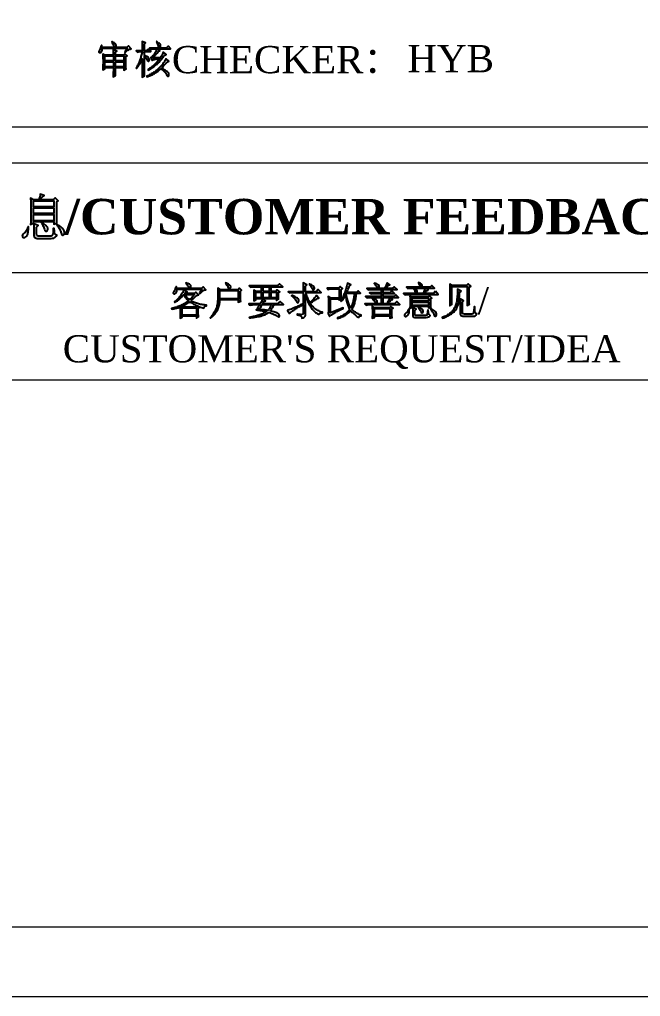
# Model space of a CAD drawing. Header units: millimetres. Extents: x 1653 to 3206, y -200 to 97.
# Drawn here: x 1718.8 to 1782.6, y -199.6 to -99.3 of the extents above; entities that cross this region are included whole.
import ezdxf

# ---------------------------------------------------------------- set-up
doc = ezdxf.new("R2010")
doc.units = ezdxf.units.MM
doc.header["$LTSCALE"] = 3
doc.styles.add('WMF-Times New Roman0', font='TIMESBD.TTF')
doc.styles.add('WMF-Times New Roman1', font='TIMES.TTF')

# ---------------------------------------------------------------- blocks, each defined once
blk = doc.blocks.new('XY')
at = {"lineweight": 20}
blk.add_lwpolyline([(0, 297), (0, 0), (205.21, 0), (205.21, 297)], close=True, dxfattribs=at)
at = {"color": 7, "lineweight": 20}
blk.add_lwpolyline([(6.18, 248.08), (6.18, 7.16), (200.58, 7.16), (200.58, 248.08)], close=True, dxfattribs=at)
at = {"color": 7}
for points in [[(73.77, 97.66), (73.74, 97.54), (73.71, 97.44), (73.68, 97.34), (73.64, 97.26), (73.6, 97.18), (73.57, 97.14), (73.52, 97.04), (73.52, 96.98), (73.58, 96.94), (73.59, 96.94), (73.69, 96.95), (73.77, 96.98), (73.82, 97.02), (73.85, 97.08), (73.87, 97.16), (73.87, 97.26), (73.86, 97.39), (73.86, 97.39), (76.44, 97.39), (76.19, 96.99), (76.25, 96.96), (76.34, 97.05), (76.42, 97.13), (76.51, 97.19), (76.59, 97.24), (76.66, 97.29), (76.74, 97.31), (76.81, 97.33), (76.86, 97.33), (76.58, 97.64), (76.42, 97.47), (73.86, 97.47), (73.85, 97.66)], [(74.84, 98.03), (74.91, 97.94), (74.97, 97.86), (75.01, 97.77), (75.05, 97.69), (75.07, 97.61), (75.07, 97.6), (75.11, 97.51), (75.15, 97.48), (75.22, 97.51), (75.25, 97.55), (75.3, 97.63), (75.32, 97.71), (75.29, 97.79), (75.26, 97.83), (75.2, 97.89), (75.12, 97.94), (75.04, 97.99), (74.94, 98.04), (74.89, 98.06)], [(77.99, 98), (77.99, 97.9), (78, 97.81), (78, 97.71), (78, 97.61), (78, 97.52), (78, 97.42), (78, 97.31), (78, 97.21), (78, 97.13), (77.38, 97.13), (77.51, 97), (77.65, 97.05), (77.99, 97.05), (77.97, 96.95), (77.94, 96.84), (77.92, 96.74), (77.89, 96.64), (77.86, 96.54), (77.83, 96.45), (77.8, 96.35), (77.77, 96.26), (77.74, 96.16), (77.71, 96.07), (77.67, 95.98), (77.64, 95.9), (77.6, 95.81), (77.56, 95.72), (77.52, 95.64), (77.48, 95.56), (77.44, 95.48), (77.39, 95.4), (77.37, 95.36), (77.4, 95.31), (77.46, 95.38), (77.51, 95.46), (77.57, 95.53), (77.62, 95.61), (77.67, 95.69), (77.73, 95.77), (77.78, 95.86), (77.82, 95.94), (77.87, 96.03), (77.91, 96.12), (77.96, 96.22), (78, 96.31), (78, 96.32), (78, 96.12), (78, 96.02), (78, 95.92), (78, 95.82), (78, 95.72), (78, 95.62), (78, 95.52), (78, 95.42), (78, 95.23), (78, 95.13), (78, 95.03), (78, 94.94), (77.99, 94.84), (77.99, 94.74), (77.99, 94.65), (77.99, 94.55), (77.99, 94.46), (77.99, 94.43), (78.24, 94.55), (78.23, 94.69), (78.23, 94.82), (78.23, 94.93), (78.22, 95.03), (78.22, 95.12), (78.22, 95.2), (78.22, 95.26), (78.22, 96.57), (78.28, 96.51), (78.34, 96.44), (78.4, 96.36), (78.45, 96.27), (78.5, 96.19), (78.56, 96.09), (78.61, 96.05), (78.66, 96.07), (78.69, 96.13), (78.72, 96.23), (78.71, 96.32), (78.67, 96.39), (78.65, 96.41), (78.6, 96.46), (78.54, 96.5), (78.45, 96.55), (78.35, 96.59), (78.23, 96.64), (78.22, 96.65), (78.22, 97.05), (78.86, 97.05), (78.59, 97.31), (78.41, 97.13), (78.22, 97.13), (78.22, 97.83), (78.34, 97.95), (77.99, 98.09)], [(80.45, 97.41), (78.73, 97.41), (78.86, 97.28), (79, 97.33), (79.49, 97.33), (79.46, 97.24), (79.42, 97.15), (79.38, 97.07), (79.33, 96.98), (79.29, 96.89), (79.23, 96.81), (79.2, 96.75), (79.12, 96.64), (79.05, 96.56), (78.98, 96.5), (78.92, 96.45), (78.86, 96.43), (79, 96.14), (79.03, 96.17), (79.08, 96.2), (79.15, 96.22), (79.23, 96.25), (79.32, 96.27), (79.43, 96.29), (79.56, 96.31), (79.7, 96.33), (79.79, 96.34), (79.72, 96.25), (79.66, 96.17), (79.59, 96.09), (79.53, 96.01), (79.46, 95.94), (79.39, 95.86), (79.32, 95.79), (79.25, 95.72), (79.18, 95.66), (79.11, 95.59), (79.04, 95.53), (78.97, 95.47), (78.89, 95.41), (78.82, 95.36), (78.74, 95.3), (78.67, 95.25), (78.59, 95.2), (78.61, 95.14), (78.69, 95.18), (78.77, 95.23), (78.85, 95.27), (78.92, 95.32), (79, 95.37), (79.08, 95.42), (79.15, 95.47), (79.22, 95.53), (79.3, 95.59), (79.37, 95.65), (79.44, 95.71), (79.51, 95.77), (79.58, 95.84), (79.65, 95.91), (79.72, 95.98), (79.79, 96.05), (79.86, 96.12), (79.92, 96.2), (79.99, 96.28), (80.05, 96.36), (80.12, 96.44), (80.18, 96.53), (80.24, 96.61), (80.3, 96.69), (80.45, 96.76), (80.16, 97), (80.12, 96.9), (80.07, 96.81), (80.03, 96.73), (80.01, 96.69), (79.97, 96.62), (79.92, 96.54), (79.86, 96.45), (79.83, 96.41), (79.09, 96.41), (79.15, 96.47), (79.21, 96.53), (79.28, 96.6), (79.34, 96.67), (79.4, 96.74), (79.47, 96.82), (79.53, 96.9), (79.6, 96.99), (79.66, 97.08), (79.66, 97.08), (79.79, 97.14), (79.55, 97.33), (80.9, 97.33), (80.64, 97.59)], [(79.43, 98.04), (79.48, 97.97), (79.53, 97.89), (79.57, 97.8), (79.61, 97.71), (79.63, 97.62), (79.67, 97.52), (79.71, 97.47), (79.77, 97.48), (79.8, 97.52), (79.86, 97.61), (79.87, 97.69), (79.85, 97.77), (79.81, 97.82), (79.76, 97.87), (79.69, 97.93), (79.59, 98), (79.48, 98.07), (79.46, 98.07)], [(75.01, 97.18), (75.02, 97.09), (75.02, 97), (75.02, 96.9), (75.03, 96.79), (75.03, 96.68), (74.16, 96.68), (73.94, 96.79), (73.94, 96.7), (73.95, 96.62), (73.95, 96.52), (73.95, 96.43), (73.95, 96.33), (73.96, 96.23), (73.96, 96.12), (73.96, 95.89), (73.96, 95.78), (73.95, 95.68), (73.95, 95.58), (73.95, 95.48), (73.95, 95.39), (73.95, 95.29), (73.94, 95.21), (73.94, 95.17), (74.16, 95.27), (74.16, 95.41), (75.03, 95.41), (75.03, 95.14), (75.03, 95.03), (75.02, 94.92), (75.02, 94.82), (75.02, 94.72), (75.02, 94.64), (75.02, 94.56), (75.01, 94.49), (75.01, 94.44), (75.24, 94.58), (75.24, 94.63), (75.24, 94.69), (75.23, 94.77), (75.23, 94.86), (75.23, 94.96), (75.23, 95.07), (75.23, 95.2), (75.23, 95.35), (75.23, 95.41), (76.11, 95.41), (76.11, 95.13), (76.33, 95.27), (76.33, 95.31), (76.32, 95.36), (76.32, 95.42), (76.32, 95.5), (76.32, 95.58), (76.32, 95.66), (76.32, 95.76), (76.31, 95.87), (76.31, 95.99), (76.31, 96.12), (76.31, 96.25), (76.31, 96.52), (76.44, 96.63), (76.19, 96.82), (76.08, 96.68), (75.23, 96.68), (75.23, 96.99), (75.38, 97.1), (75.01, 97.27)], [(75.03, 96.09), (74.16, 96.09), (74.16, 96.6), (75.03, 96.6)], [(75.23, 96.6), (76.11, 96.6), (76.11, 96.09), (75.23, 96.09)], [(75.03, 95.48), (74.16, 95.48), (74.16, 96.01), (75.03, 96.01)], [(75.23, 96.01), (76.11, 96.01), (76.11, 95.48), (75.23, 95.48)], [(80.39, 96.21), (80.34, 96.12), (80.28, 96.04), (80.23, 95.96), (80.18, 95.88), (80.12, 95.8), (80.06, 95.73), (80, 95.65), (79.94, 95.58), (79.87, 95.51), (79.81, 95.44), (79.74, 95.38), (79.67, 95.31), (79.6, 95.25), (79.53, 95.19), (79.46, 95.12), (79.39, 95.07), (79.31, 95.01), (79.23, 94.95), (79.15, 94.9), (79.07, 94.85), (78.99, 94.8), (78.91, 94.75), (78.82, 94.7), (78.73, 94.65), (78.65, 94.61), (78.56, 94.57), (78.46, 94.53), (78.45, 94.52), (78.47, 94.46), (78.56, 94.49), (78.65, 94.52), (78.74, 94.56), (78.83, 94.59), (78.92, 94.63), (79, 94.67), (79.09, 94.71), (79.18, 94.76), (79.26, 94.81), (79.34, 94.86), (79.42, 94.91), (79.5, 94.96), (79.58, 95.02), (79.66, 95.08), (79.74, 95.14), (79.82, 95.2), (79.89, 95.27), (79.93, 95.3), (80.02, 95.22), (80.1, 95.15), (80.18, 95.08), (80.25, 95.01), (80.31, 94.94), (80.37, 94.87), (80.42, 94.8), (80.46, 94.73), (80.48, 94.69), (80.54, 94.58), (80.6, 94.52), (80.65, 94.51), (80.69, 94.54), (80.71, 94.57), (80.74, 94.66), (80.74, 94.74), (80.71, 94.83), (80.66, 94.89), (80.63, 94.93), (80.58, 94.98), (80.52, 95.02), (80.44, 95.08), (80.36, 95.13), (80.27, 95.19), (80.16, 95.26), (80.04, 95.33), (79.99, 95.36), (80.06, 95.43), (80.19, 95.57), (80.26, 95.64), (80.32, 95.71), (80.39, 95.79), (80.45, 95.86), (80.52, 95.94), (80.58, 96.01), (80.72, 96.07), (80.44, 96.29)], [(67.51, 82.34), (67.49, 82.24), (67.46, 82.12), (67.41, 81.98), (67.36, 81.83), (67.35, 81.81), (66.82, 81.81), (66.52, 82.01), (66.52, 81.9), (66.53, 81.8), (66.53, 81.69), (66.53, 81.57), (66.53, 81.45), (66.54, 81.32), (66.54, 81.2), (66.54, 81.06), (66.54, 80.92), (66.54, 80.3), (66.54, 80.16), (66.54, 80.02), (66.54, 79.89), (66.53, 79.77), (66.53, 79.65), (66.53, 79.54), (66.53, 79.43), (66.52, 79.34), (66.52, 79.29), (66.82, 79.41), (66.82, 79.59), (68.9, 79.59), (68.9, 79.33), (69.22, 79.43), (69.21, 79.56), (69.21, 79.68), (69.2, 79.81), (69.2, 79.93), (69.2, 80.06), (69.2, 80.18), (69.2, 80.3), (69.2, 81.61), (69.36, 81.73), (69.06, 82.04), (68.84, 81.81), (67.47, 81.81), (67.54, 81.91), (67.62, 82.01), (67.67, 82.07), (67.76, 82.15), (67.86, 82.22), (67.93, 82.26), (67.51, 82.42)], [(68.9, 81.11), (66.82, 81.11), (66.82, 81.71), (68.9, 81.71)], [(68.9, 80.42), (66.82, 80.42), (66.82, 81.01), (68.9, 81.01)], [(68.9, 79.68), (66.82, 79.68), (66.82, 80.32), (68.9, 80.32)], [(67.01, 77.91), (67.1, 77.87), (67.21, 77.86), (67.27, 77.86), (68.64, 77.86), (68.78, 77.87), (68.9, 77.9), (69, 77.94), (69.09, 78.01), (69.17, 78.09), (69.22, 78.18), (69.11, 78.23), (69.03, 78.31), (68.99, 78.42), (68.99, 78.44), (68.97, 78.55), (68.96, 78.67), (68.95, 78.8), (68.94, 78.89), (68.84, 78.89), (68.85, 78.76), (68.85, 78.63), (68.84, 78.5), (68.83, 78.39), (68.82, 78.33), (68.78, 78.19), (68.71, 78.11), (68.62, 78.1), (67.41, 78.1), (67.29, 78.1), (67.21, 78.14), (67.15, 78.21), (67.13, 78.33), (67.14, 78.38), (67.14, 79.01), (67.29, 79.17), (66.84, 79.35), (66.84, 79.26), (66.85, 79.17), (66.85, 79.06), (66.85, 78.94), (66.85, 78.81), (66.86, 78.67), (66.86, 78.52), (66.86, 78.36), (66.86, 78.3), (66.86, 78.16), (66.89, 78.05), (66.94, 77.97)], [(67.61, 79.43), (67.7, 79.31), (67.77, 79.19), (67.83, 79.08), (67.88, 78.98), (67.92, 78.88), (67.94, 78.82), (67.99, 78.68), (68.06, 78.6), (68.14, 78.59), (68.23, 78.65), (68.28, 78.76), (68.29, 78.78), (68.28, 78.89), (68.24, 79), (68.17, 79.12), (68.11, 79.19), (68.03, 79.26), (67.93, 79.33), (67.82, 79.41), (67.68, 79.48), (67.63, 79.51)], [(69.2, 79.25), (69.29, 79.13), (69.37, 79.02), (69.44, 78.91), (69.51, 78.8), (69.56, 78.7), (69.61, 78.6), (69.64, 78.5), (69.64, 78.49), (69.7, 78.34), (69.77, 78.24), (69.84, 78.2), (69.88, 78.2), (69.96, 78.25), (70.01, 78.36), (70.02, 78.44), (70.01, 78.54), (69.98, 78.65), (69.91, 78.77), (69.85, 78.84), (69.79, 78.91), (69.71, 78.98), (69.62, 79.05), (69.52, 79.13), (69.4, 79.2), (69.26, 79.28), (69.22, 79.31)], [(66.24, 79.05), (66.2, 78.91), (66.14, 78.78), (66.09, 78.67), (66.02, 78.57), (65.95, 78.48), (65.88, 78.41), (65.87, 78.4), (65.75, 78.29), (65.69, 78.19), (65.67, 78.09), (65.68, 78.05), (65.74, 77.96), (65.84, 77.94), (65.92, 77.96), (66.02, 78.01), (66.11, 78.09), (66.17, 78.19), (66.19, 78.24), (66.22, 78.31), (66.24, 78.4), (66.26, 78.51), (66.28, 78.64), (66.3, 78.78), (66.31, 78.94), (66.32, 79.05)], [(82.43, 73.26), (82.53, 73.17), (82.61, 73.08), (82.67, 72.99), (82.73, 72.91), (82.76, 72.84), (82.81, 72.75), (82.87, 72.74), (82.94, 72.81), (82.94, 72.81), (82.99, 72.91), (82.98, 73.01), (82.93, 73.09), (82.92, 73.1), (82.85, 73.15), (82.76, 73.19), (82.66, 73.24), (82.53, 73.28), (82.46, 73.31)], [(86.52, 73.26), (86.61, 73.17), (86.68, 73.07), (86.74, 72.98), (86.78, 72.89), (86.8, 72.86), (86.85, 72.73), (86.91, 72.67), (86.94, 72.66), (87.02, 72.71), (87.07, 72.79), (87.08, 72.88), (87.04, 72.98), (87, 73.03), (86.95, 73.09), (86.87, 73.15), (86.77, 73.2), (86.66, 73.26), (86.55, 73.31)], [(94.53, 73.22), (94.53, 73.15), (94.53, 73.05), (94.54, 72.95), (94.54, 72.83), (94.54, 72.69), (94.54, 72.55), (94.54, 72.39), (93, 72.39), (93.13, 72.27), (93.23, 72.29), (93.34, 72.31), (93.44, 72.31), (94.54, 72.31), (94.54, 71.18), (94.42, 71.12), (94.3, 71.06), (94.07, 70.94), (93.97, 70.89), (93.87, 70.84), (93.77, 70.8), (93.68, 70.76), (93.59, 70.72), (93.51, 70.68), (93.47, 70.66), (93.33, 70.6), (93.2, 70.55), (93.09, 70.51), (93, 70.48), (92.93, 70.47), (92.91, 70.47), (93.11, 70.16), (93.16, 70.2), (93.22, 70.26), (93.31, 70.33), (93.42, 70.41), (93.56, 70.5), (93.63, 70.55), (93.71, 70.6), (93.79, 70.65), (93.88, 70.71), (93.98, 70.76), (94.08, 70.82), (94.18, 70.88), (94.29, 70.94), (94.41, 71), (94.53, 71.06), (94.54, 71.07), (94.54, 70.17), (94.5, 70.07), (94.42, 70.03), (94.39, 70.02), (94.32, 70.02), (94.22, 70.03), (94.1, 70.05), (93.96, 70.07), (93.92, 70.08), (93.92, 70.02), (94.06, 69.98), (94.18, 69.93), (94.27, 69.88), (94.34, 69.81), (94.38, 69.74), (94.4, 69.66), (94.4, 69.66), (94.51, 69.69), (94.6, 69.73), (94.67, 69.79), (94.72, 69.86), (94.76, 69.95), (94.77, 70.06), (94.77, 70.16), (94.77, 72.11), (94.81, 71.97), (94.84, 71.84), (94.88, 71.72), (94.93, 71.59), (94.97, 71.47), (95.02, 71.36), (95.06, 71.25), (95.11, 71.14), (95.16, 71.04), (95.22, 70.94), (95.27, 70.85), (95.33, 70.76), (95.39, 70.68), (95.45, 70.6), (95.52, 70.52), (95.58, 70.45), (95.65, 70.38), (95.72, 70.32), (95.8, 70.26), (95.87, 70.21), (95.95, 70.16), (96.03, 70.11), (96.11, 70.07), (96.15, 70.05), (96.21, 70.13), (96.29, 70.19), (96.39, 70.22), (96.51, 70.23), (96.51, 70.28), (96.41, 70.3), (96.31, 70.33), (96.21, 70.37), (96.12, 70.41), (96.03, 70.46), (95.94, 70.51), (95.85, 70.57), (95.76, 70.63), (95.68, 70.7), (95.6, 70.78), (95.52, 70.86), (95.44, 70.95), (95.36, 71.04), (95.29, 71.14), (95.24, 71.21), (95.36, 71.29), (95.47, 71.36), (95.57, 71.42), (95.66, 71.48), (95.73, 71.53), (95.79, 71.57), (95.89, 71.63), (95.99, 71.68), (96.09, 71.71), (96.15, 71.72), (95.89, 71.99), (95.83, 71.91), (95.77, 71.83), (95.7, 71.75), (95.63, 71.67), (95.55, 71.59), (95.47, 71.51), (95.38, 71.43), (95.28, 71.35), (95.21, 71.29), (95.16, 71.36), (95.12, 71.45), (95.08, 71.54), (95.03, 71.63), (94.99, 71.73), (94.95, 71.84), (94.91, 71.95), (94.86, 72.07), (94.82, 72.2), (94.79, 72.31), (96.39, 72.31), (96.08, 72.62), (95.86, 72.39), (94.77, 72.39), (94.77, 72.96), (94.9, 73.09), (94.52, 73.29)], [(98.96, 71.55), (98.98, 71.43), (99.01, 71.32), (99.04, 71.21), (99.07, 71.11), (99.11, 71.01), (99.15, 70.91), (99.19, 70.82), (99.23, 70.73), (99.27, 70.64), (99.32, 70.58), (99.25, 70.49), (99.17, 70.41), (99.1, 70.34), (99.02, 70.26), (98.93, 70.19), (98.85, 70.13), (98.76, 70.06), (98.67, 70), (98.57, 69.94), (98.47, 69.89), (98.37, 69.83), (98.27, 69.78), (98.16, 69.74), (98.05, 69.69), (98.04, 69.69), (98.06, 69.64), (98.17, 69.67), (98.28, 69.71), (98.38, 69.75), (98.49, 69.79), (98.59, 69.83), (98.69, 69.88), (98.78, 69.93), (98.88, 69.99), (98.97, 70.05), (99.06, 70.11), (99.15, 70.18), (99.24, 70.25), (99.32, 70.32), (99.4, 70.4), (99.42, 70.42), (99.5, 70.34), (99.57, 70.26), (99.65, 70.18), (99.73, 70.1), (99.82, 70.03), (99.91, 69.96), (100, 69.89), (100.09, 69.82), (100.19, 69.76), (100.2, 69.75), (100.28, 69.85), (100.36, 69.9), (100.46, 69.92), (100.49, 69.92), (100.49, 69.99), (100.39, 70.02), (100.28, 70.06), (100.18, 70.1), (100.08, 70.15), (99.99, 70.21), (99.89, 70.27), (99.81, 70.33), (99.72, 70.4), (99.64, 70.48), (99.56, 70.56), (99.55, 70.58), (99.6, 70.66), (99.64, 70.74), (99.68, 70.83), (99.72, 70.92), (99.76, 71.02), (99.79, 71.12), (99.82, 71.22), (99.85, 71.33), (99.88, 71.44), (99.91, 71.55), (99.93, 71.67), (99.95, 71.79), (99.96, 71.91), (99.98, 72.04), (99.99, 72.17), (100, 72.24), (100.43, 72.24), (100.18, 72.48), (100.01, 72.31), (99.02, 72.31), (99.08, 72.45), (99.13, 72.58), (99.17, 72.7), (99.21, 72.8), (99.24, 72.89), (99.27, 72.96), (99.29, 73), (99.42, 73.09), (99.07, 73.26), (99.04, 73.13), (99.01, 73), (98.98, 72.87), (98.94, 72.75), (98.91, 72.63), (98.88, 72.52), (98.84, 72.41), (98.8, 72.3), (98.76, 72.19), (98.72, 72.09), (98.68, 71.99), (98.64, 71.9), (98.6, 71.8), (98.55, 71.71), (98.51, 71.63), (98.46, 71.55), (98.41, 71.47), (98.39, 71.43), (98.43, 71.4), (98.52, 71.5), (98.59, 71.59), (98.66, 71.69), (98.73, 71.78), (98.79, 71.87), (98.84, 71.96), (98.88, 72.05), (98.9, 71.92), (98.91, 71.79), (98.93, 71.67)], [(103.1, 73.17), (103.06, 73.07), (103.02, 72.98), (103.01, 72.97), (102.96, 72.88), (102.9, 72.78), (102.85, 72.7), (102.25, 72.7), (102.32, 72.8), (102.35, 72.89), (102.34, 72.98), (102.32, 73.01), (102.26, 73.07), (102.19, 73.13), (102.09, 73.18), (101.97, 73.24), (101.87, 73.27), (101.83, 73.23), (101.92, 73.14), (102, 73.04), (102.06, 72.95), (102.11, 72.86), (102.14, 72.77), (102.15, 72.7), (101.07, 72.7), (101.19, 72.58), (101.29, 72.6), (101.41, 72.62), (101.5, 72.62), (102.53, 72.62), (102.53, 72.28), (101.35, 72.28), (101.47, 72.16), (101.57, 72.19), (101.69, 72.2), (101.78, 72.2), (102.53, 72.2), (102.53, 71.88), (100.94, 71.88), (101.07, 71.75), (101.17, 71.78), (101.28, 71.8), (101.38, 71.8), (102.53, 71.8), (102.53, 71.15), (100.87, 71.15), (100.99, 71.02), (101.09, 71.05), (101.21, 71.07), (101.3, 71.07), (104.45, 71.07), (104.14, 71.37), (103.92, 71.15), (103.21, 71.15), (103.27, 71.23), (103.34, 71.31), (103.42, 71.39), (103.51, 71.47), (103.6, 71.54), (103.69, 71.58), (103.41, 71.77), (103.38, 71.67), (103.34, 71.57), (103.3, 71.48), (103.25, 71.38), (103.2, 71.28), (103.15, 71.18), (103.13, 71.15), (102.74, 71.15), (102.74, 71.8), (104.31, 71.8), (104.04, 72.06), (103.86, 71.88), (102.74, 71.88), (102.74, 72.2), (103.92, 72.2), (103.64, 72.48), (103.46, 72.28), (102.74, 72.28), (102.74, 72.62), (104.17, 72.62), (103.87, 72.9), (103.67, 72.7), (102.93, 72.7), (103.01, 72.78), (103.1, 72.86), (103.18, 72.93), (103.19, 72.95), (103.29, 73.02), (103.38, 73.08), (103.44, 73.1), (103.15, 73.29)], [(108.12, 72.44), (107.92, 72.19), (106.88, 72.19), (106.99, 72.3), (107.08, 72.39), (107.17, 72.47), (107.26, 72.52), (107.33, 72.56), (107.38, 72.58), (107.16, 72.76), (108.03, 72.76), (107.75, 73.03), (107.58, 72.84), (106.68, 72.84), (106.74, 72.95), (106.75, 73.04), (106.74, 73.07), (106.71, 73.13), (106.64, 73.19), (106.53, 73.25), (106.39, 73.32), (106.39, 73.32), (106.36, 73.27), (106.42, 73.18), (106.47, 73.09), (106.52, 72.99), (106.55, 72.88), (106.56, 72.84), (105.16, 72.84), (105.29, 72.72), (105.49, 72.76), (105.86, 72.76), (105.93, 72.66), (105.98, 72.56), (106.01, 72.46), (106.01, 72.44), (106.05, 72.31), (106.1, 72.25), (106.19, 72.27), (106.22, 72.3), (106.25, 72.39), (106.23, 72.49), (106.19, 72.56), (106.11, 72.64), (106.01, 72.72), (105.97, 72.75), (107.05, 72.75), (107.03, 72.68), (107, 72.59), (106.96, 72.49), (106.91, 72.37), (106.85, 72.24), (106.82, 72.19), (104.85, 72.19), (104.98, 72.06), (105.08, 72.09), (105.19, 72.11), (105.29, 72.11), (108.4, 72.11)], [(82.25, 72.51), (82.2, 72.42), (82.15, 72.32), (82.1, 72.22), (82.03, 72.13), (81.96, 72.03), (81.92, 71.96), (81.85, 71.88), (81.78, 71.79), (81.71, 71.71), (81.63, 71.63), (81.55, 71.55), (81.47, 71.47), (81.38, 71.39), (81.31, 71.34), (81.34, 71.29), (81.43, 71.34), (81.52, 71.4), (81.61, 71.46), (81.7, 71.53), (81.78, 71.6), (81.87, 71.67), (81.95, 71.75), (82.03, 71.83), (82.11, 71.92), (82.19, 72.01), (82.24, 72.06), (82.3, 71.98), (82.36, 71.89), (82.43, 71.8), (82.5, 71.71), (82.57, 71.63), (82.66, 71.54), (82.74, 71.46), (82.65, 71.39), (82.56, 71.33), (82.47, 71.27), (82.38, 71.21), (82.29, 71.15), (82.19, 71.09), (82.1, 71.04), (82, 70.99), (81.9, 70.95), (81.79, 70.9), (81.69, 70.86), (81.59, 70.82), (81.48, 70.78), (81.37, 70.75), (81.26, 70.72), (81.15, 70.69), (81.03, 70.66), (81, 70.65), (81.02, 70.61), (81.12, 70.62), (81.23, 70.64), (81.34, 70.66), (81.45, 70.68), (81.56, 70.71), (81.67, 70.74), (81.78, 70.77), (81.89, 70.81), (81.9, 70.81), (81.9, 70.62), (81.9, 70.45), (81.9, 70.3), (81.9, 70.16), (81.9, 70.03), (81.9, 69.93), (81.9, 69.84), (81.89, 69.76), (81.89, 69.71), (81.89, 69.66), (81.89, 69.66), (82.1, 69.77), (82.1, 69.91), (83.55, 69.91), (83.55, 69.68), (83.76, 69.8), (83.76, 69.86), (83.76, 69.94), (83.75, 70.04), (83.75, 70.15), (83.75, 70.27), (83.75, 70.41), (83.75, 70.56), (83.75, 70.65), (83.87, 70.75), (83.62, 70.93), (83.52, 70.81), (82.1, 70.81), (82.03, 70.85), (82.11, 70.89), (82.19, 70.93), (82.28, 70.97), (82.37, 71.02), (82.47, 71.08), (82.57, 71.14), (82.68, 71.21), (82.79, 71.28), (82.9, 71.35), (82.99, 71.29), (83.08, 71.23), (83.18, 71.17), (83.27, 71.11), (83.37, 71.06), (83.47, 71.01), (83.57, 70.96), (83.67, 70.92), (83.78, 70.88), (83.88, 70.84), (83.99, 70.8), (84.1, 70.77), (84.21, 70.74), (84.31, 70.71), (84.35, 70.8), (84.41, 70.87), (84.51, 70.92), (84.6, 70.95), (84.6, 71.01), (84.47, 71.02), (84.35, 71.03), (84.22, 71.04), (84.1, 71.06), (83.99, 71.08), (83.88, 71.1), (83.77, 71.13), (83.66, 71.16), (83.56, 71.2), (83.46, 71.23), (83.36, 71.27), (83.27, 71.31), (83.18, 71.36), (83.1, 71.41), (83.02, 71.46), (83.1, 71.54), (83.19, 71.62), (83.27, 71.7), (83.35, 71.78), (83.43, 71.86), (83.58, 72), (83.76, 72.06), (83.5, 72.33), (83.36, 72.19), (82.35, 72.19), (82.44, 72.29), (82.53, 72.36), (82.61, 72.39), (82.62, 72.39), (82.29, 72.61)], [(81.44, 72.9), (81.41, 72.78), (81.38, 72.67), (81.34, 72.56), (81.29, 72.47), (81.23, 72.39), (81.23, 72.39), (81.16, 72.29), (81.16, 72.22), (81.22, 72.18), (81.23, 72.18), (81.34, 72.18), (81.44, 72.22), (81.48, 72.27), (81.52, 72.34), (81.54, 72.44), (81.54, 72.57), (81.53, 72.64), (84.12, 72.64), (83.87, 72.22), (83.93, 72.19), (84.05, 72.31), (84.15, 72.4), (84.25, 72.48), (84.34, 72.53), (84.42, 72.57), (84.49, 72.58), (84.54, 72.58), (84.24, 72.89), (84.09, 72.72), (81.53, 72.72), (81.52, 72.9)], [(85.89, 70.96), (85.92, 71.07), (85.94, 71.17), (85.96, 71.29), (85.97, 71.4), (85.98, 71.51), (85.98, 71.57), (87.86, 71.57), (87.86, 71.32), (88.11, 71.43), (88.1, 71.48), (88.1, 71.55), (88.1, 71.64), (88.09, 71.73), (88.09, 71.85), (88.09, 71.97), (88.09, 72.11), (88.09, 72.27), (88.09, 72.45), (88.2, 72.53), (87.98, 72.75), (87.83, 72.59), (86.03, 72.59), (85.75, 72.75), (85.75, 72.66), (85.75, 72.56), (85.76, 72.46), (85.76, 72.35), (85.76, 72.24), (85.76, 71.88), (85.76, 71.75), (85.76, 71.64), (85.75, 71.52), (85.74, 71.4), (85.73, 71.28), (85.72, 71.17), (85.7, 71.06), (85.67, 70.95), (85.64, 70.84), (85.61, 70.74), (85.57, 70.64), (85.53, 70.54), (85.49, 70.45), (85.42, 70.33), (85.36, 70.22), (85.29, 70.11), (85.23, 70.02), (85.16, 69.93), (85.1, 69.85), (85.03, 69.78), (84.97, 69.72), (84.96, 69.71), (84.99, 69.66), (85.08, 69.73), (85.16, 69.8), (85.25, 69.88), (85.32, 69.95), (85.4, 70.03), (85.47, 70.11), (85.53, 70.2), (85.59, 70.28), (85.65, 70.37), (85.7, 70.46), (85.75, 70.56), (85.79, 70.66), (85.83, 70.75), (85.86, 70.86)], [(87.86, 71.65), (85.98, 71.65), (85.98, 72.51), (87.86, 72.51)], [(91.84, 72.98), (88.99, 72.98), (89.11, 72.86), (89.22, 72.88), (89.33, 72.9), (89.42, 72.9), (90.21, 72.9), (90.21, 72.42), (89.7, 72.42), (89.45, 72.55), (89.46, 72.43), (89.46, 72.32), (89.47, 72.21), (89.47, 72.1), (89.47, 71.9), (89.47, 71.79), (89.46, 71.68), (89.46, 71.56), (89.45, 71.45), (89.45, 71.44), (89.67, 71.54), (89.67, 71.68), (91.78, 71.68), (91.78, 71.49), (92, 71.61), (91.99, 71.69), (91.99, 71.78), (91.99, 71.89), (91.98, 72.01), (91.98, 72.14), (91.98, 72.28), (92.14, 72.37), (91.87, 72.59), (91.73, 72.42), (91.24, 72.42), (91.24, 72.9), (92.43, 72.9), (92.11, 73.21)], [(90.21, 71.75), (89.67, 71.75), (89.67, 72.34), (90.21, 72.34)], [(90.41, 72.42), (90.41, 72.9), (91.04, 72.9), (91.04, 72.42)], [(90.41, 72.34), (91.04, 72.34), (91.04, 71.75), (90.41, 71.75)], [(91.78, 71.75), (91.24, 71.75), (91.24, 72.34), (91.78, 72.34)], [(95.14, 73.13), (95.24, 73.03), (95.32, 72.94), (95.38, 72.85), (95.44, 72.76), (95.48, 72.68), (95.54, 72.59), (95.6, 72.59), (95.65, 72.65), (95.68, 72.75), (95.67, 72.85), (95.63, 72.92), (95.57, 72.97), (95.49, 73.03), (95.39, 73.08), (95.27, 73.14), (95.18, 73.18)], [(98.17, 72.75), (96.99, 72.75), (97.11, 72.62), (97.25, 72.67), (98.21, 72.67), (98.21, 71.74), (97.36, 71.74), (97.11, 71.88), (97.12, 71.65), (97.13, 71.54), (97.13, 71.42), (97.13, 71.2), (97.13, 70.45), (97.12, 70.32), (97.11, 70.21), (97.08, 70.13), (97.22, 69.86), (97.26, 69.89), (97.3, 69.93), (97.35, 69.97), (97.42, 70.01), (97.49, 70.06), (97.57, 70.11), (97.66, 70.16), (97.76, 70.21), (97.87, 70.28), (97.99, 70.34), (98.12, 70.41), (98.25, 70.48), (98.4, 70.55), (98.55, 70.63), (98.63, 70.67), (98.62, 70.73), (97.35, 70.23), (97.35, 71.66), (98.21, 71.66), (98.21, 71.51), (98.43, 71.65), (98.43, 71.72), (98.42, 71.8), (98.42, 71.89), (98.42, 72), (98.42, 72.11), (98.42, 72.24), (98.42, 72.38), (98.42, 72.54), (98.42, 72.58), (98.56, 72.7), (98.34, 72.92)], [(110.37, 72.53), (110.37, 72.4), (110.37, 72.28), (110.37, 72.16), (110.37, 72.05), (110.36, 71.94), (110.35, 71.83), (110.34, 71.73), (110.33, 71.63), (110.32, 71.53), (110.3, 71.4), (110.27, 71.29), (110.24, 71.17), (110.21, 71.06), (110.18, 70.96), (110.14, 70.86), (110.1, 70.77), (110.08, 70.73), (110.02, 70.63), (109.96, 70.54), (109.89, 70.45), (109.82, 70.37), (109.74, 70.29), (109.66, 70.21), (109.6, 70.17), (109.53, 70.11), (109.44, 70.06), (109.35, 70), (109.26, 69.95), (109.16, 69.89), (109.05, 69.84), (108.94, 69.79), (108.82, 69.74), (108.85, 69.68), (108.98, 69.72), (109.1, 69.77), (109.21, 69.82), (109.32, 69.87), (109.42, 69.92), (109.52, 69.97), (109.61, 70.02), (109.69, 70.07), (109.77, 70.12), (109.81, 70.15), (109.91, 70.22), (109.99, 70.3), (110.08, 70.38), (110.15, 70.46), (110.21, 70.54), (110.27, 70.64), (110.32, 70.72), (110.36, 70.82), (110.4, 70.92), (110.44, 71.03), (110.47, 71.13), (110.49, 71.24), (110.52, 71.36), (110.53, 71.47), (110.55, 71.57), (110.56, 71.68), (110.57, 71.79), (110.58, 71.9), (110.59, 72.02), (110.59, 72.13), (110.6, 72.34), (110.76, 72.45), (110.37, 72.65)], [(111.32, 73.01), (109.84, 73.01), (109.58, 73.15), (109.58, 73.06), (109.59, 72.96), (109.59, 72.86), (109.59, 72.76), (109.59, 72.65), (109.59, 72.53), (109.59, 72.41), (109.6, 72.28), (109.6, 71.94), (109.59, 71.82), (109.59, 71.7), (109.59, 71.58), (109.59, 71.46), (109.59, 71.35), (109.59, 71.24), (109.59, 71.14), (109.58, 71.04), (109.58, 70.94), (109.58, 70.93), (109.81, 71.07), (109.81, 72.93), (111.36, 72.93), (111.36, 70.98), (111.6, 71.12), (111.59, 71.16), (111.59, 71.21), (111.59, 71.27), (111.59, 71.34), (111.59, 71.42), (111.59, 71.51), (111.59, 71.61), (111.58, 71.72), (111.58, 71.84), (111.58, 71.97), (111.58, 72.11), (111.58, 72.43), (111.58, 72.6), (111.58, 72.86), (111.74, 72.95), (111.47, 73.18)], [(82.79, 71.62), (82.7, 71.69), (82.6, 71.77), (82.58, 71.8), (82.49, 71.88), (82.42, 71.97), (82.34, 72.05), (82.29, 72.11), (83.36, 72.11), (83.29, 72.03), (83.22, 71.94), (83.15, 71.86), (83.07, 71.77), (82.99, 71.69), (82.91, 71.61), (82.86, 71.57)], [(90.32, 71.56), (90.29, 71.46), (90.24, 71.36), (90.19, 71.25), (90.12, 71.13), (90.12, 71.13), (88.93, 71.13), (89.05, 71.01), (89.15, 71.04), (89.27, 71.05), (89.36, 71.06), (90.07, 71.06), (89.99, 70.92), (89.91, 70.8), (89.84, 70.7), (89.79, 70.62), (89.74, 70.55), (89.7, 70.51), (89.83, 70.49), (89.95, 70.48), (90.07, 70.46), (90.18, 70.44), (90.3, 70.42), (90.4, 70.41), (90.51, 70.39), (90.61, 70.38), (90.71, 70.37), (90.77, 70.36), (90.7, 70.31), (90.62, 70.26), (90.54, 70.22), (90.45, 70.17), (90.36, 70.13), (90.27, 70.09), (90.17, 70.05), (90.07, 70.02), (89.96, 69.98), (89.85, 69.95), (89.74, 69.91), (89.63, 69.88), (89.5, 69.85), (89.38, 69.83), (89.25, 69.8), (89.12, 69.78), (88.98, 69.75), (88.97, 69.75), (89, 69.69), (89.15, 69.71), (89.29, 69.73), (89.42, 69.75), (89.55, 69.77), (89.67, 69.79), (89.78, 69.81), (89.89, 69.83), (89.99, 69.85), (90.08, 69.87), (90.17, 69.89), (90.25, 69.91), (90.31, 69.93), (90.43, 69.97), (90.54, 70.01), (90.64, 70.06), (90.74, 70.11), (90.84, 70.16), (90.93, 70.21), (91, 70.26), (91.16, 70.21), (91.3, 70.16), (91.42, 70.11), (91.54, 70.06), (91.64, 70.01), (91.72, 69.97), (91.8, 69.93), (91.86, 69.89), (91.9, 69.86), (92, 69.8), (92.06, 69.81), (92.09, 69.88), (92.09, 69.91), (92.07, 70.01), (92.02, 70.09), (91.94, 70.16), (91.86, 70.2), (91.79, 70.23), (91.71, 70.26), (91.61, 70.29), (91.5, 70.32), (91.38, 70.36), (91.25, 70.39), (91.13, 70.42), (91.2, 70.5), (91.26, 70.59), (91.32, 70.68), (91.38, 70.77), (91.44, 70.87), (91.49, 70.98), (91.53, 71.06), (92.52, 71.06), (92.15, 71.38), (91.87, 71.13), (90.35, 71.13), (90.43, 71.25), (90.48, 71.33), (90.5, 71.35), (90.58, 71.42), (90.66, 71.46), (90.35, 71.65)], [(93.82, 71.42), (93.88, 71.33), (93.89, 71.31), (93.95, 71.25), (94.02, 71.27), (94.06, 71.34), (94.09, 71.43), (94.08, 71.53), (94.03, 71.62), (93.99, 71.66), (93.93, 71.71), (93.86, 71.76), (93.77, 71.82), (93.67, 71.88), (93.55, 71.94), (93.42, 72), (93.38, 72.02), (93.33, 71.97), (93.43, 71.88), (93.52, 71.8), (93.59, 71.72), (93.66, 71.65), (93.69, 71.61), (93.76, 71.52)], [(99.77, 72.1), (99.76, 71.97), (99.74, 71.85), (99.72, 71.73), (99.71, 71.61), (99.68, 71.49), (99.66, 71.38), (99.63, 71.28), (99.6, 71.18), (99.57, 71.08), (99.53, 70.99), (99.5, 70.9), (99.46, 70.81), (99.42, 70.75), (99.38, 70.81), (99.34, 70.89), (99.3, 70.97), (99.26, 71.05), (99.22, 71.15), (99.18, 71.24), (99.15, 71.35), (99.11, 71.46), (99.08, 71.58), (99.04, 71.7), (99.01, 71.83), (98.98, 71.96), (98.95, 72.1), (98.94, 72.16), (98.99, 72.24), (99.78, 72.24)], [(101.61, 71.71), (101.71, 71.6), (101.79, 71.5), (101.86, 71.41), (101.9, 71.33), (101.93, 71.27), (101.98, 71.18), (102.04, 71.2), (102.08, 71.24), (102.13, 71.34), (102.12, 71.44), (102.08, 71.49), (102.03, 71.54), (101.95, 71.59), (101.84, 71.65), (101.72, 71.71), (101.66, 71.74)], [(107.36, 71.82), (105.72, 71.82), (105.5, 71.91), (105.51, 71.81), (105.51, 71.7), (105.51, 71.59), (105.52, 71.47), (105.52, 71.35), (105.52, 71.32), (105.52, 71.2), (105.52, 71.08), (105.51, 70.97), (105.51, 70.86), (105.5, 70.75), (105.5, 70.71), (105.72, 70.78), (105.72, 70.89), (107.42, 70.89), (107.42, 70.73), (107.64, 70.81), (107.64, 70.87), (107.63, 70.94), (107.63, 71.03), (107.63, 71.14), (107.63, 71.26), (107.63, 71.41), (107.63, 71.66), (107.75, 71.74), (107.52, 71.96)], [(107.42, 71.4), (105.72, 71.4), (105.72, 71.74), (107.42, 71.74)], [(107.42, 70.98), (105.72, 70.98), (105.72, 71.32), (107.42, 71.32)], [(110.66, 71.53), (110.66, 71.41), (110.66, 71.3), (110.66, 71.19), (110.67, 71.15), (110.67, 70.09), (110.68, 70), (110.73, 69.94), (110.82, 69.9), (110.94, 69.88), (112, 69.88), (112.12, 69.89), (112.21, 69.92), (112.28, 69.98), (112.35, 70.08), (112.37, 70.13), (112.26, 70.16), (112.2, 70.23), (112.19, 70.29), (112.18, 70.36), (112.17, 70.45), (112.17, 70.57), (112.17, 70.7), (112.17, 70.84), (112.09, 70.84), (112.08, 70.67), (112.07, 70.52), (112.06, 70.4), (112.04, 70.31), (112.03, 70.23), (112.01, 70.19), (111.96, 70.12), (111.86, 70.08), (111.81, 70.08), (111.1, 70.08), (110.98, 70.1), (110.91, 70.15), (110.88, 70.23), (110.88, 71.34), (111.01, 71.44), (110.65, 71.65)], [(83.55, 69.99), (82.1, 69.99), (82.1, 70.73), (83.55, 70.73)], [(90.26, 70.96), (90.31, 71.03), (90.32, 71.06), (91.28, 71.06), (91.23, 70.94), (91.17, 70.84), (91.11, 70.74), (91.05, 70.65), (90.98, 70.56), (90.92, 70.49), (90.9, 70.47), (90.76, 70.48), (90.63, 70.5), (90.51, 70.51), (90.4, 70.52), (90.29, 70.53), (90.18, 70.54), (90.09, 70.55), (89.99, 70.56), (89.98, 70.56), (90.06, 70.68), (90.14, 70.78), (90.2, 70.88)], [(101.63, 70.65), (101.64, 70.54), (101.64, 70.43), (101.64, 70.32), (101.64, 70.27), (101.64, 70.16), (101.64, 70.05), (101.64, 69.94), (101.63, 69.83), (101.63, 69.71), (101.63, 69.68), (101.84, 69.74), (101.84, 69.92), (103.44, 69.92), (103.44, 69.68), (103.66, 69.75), (103.65, 69.87), (103.64, 69.99), (103.64, 70.1), (103.64, 70.59), (103.77, 70.68), (103.53, 70.87), (103.41, 70.73), (101.86, 70.73), (101.63, 70.89), (101.63, 70.77)], [(103.44, 70), (101.84, 70), (101.84, 70.65), (103.44, 70.65)], [(105.38, 70.64), (105.34, 70.52), (105.29, 70.41), (105.23, 70.32), (105.16, 70.24), (105.09, 70.18), (105.08, 70.17), (104.98, 70.08), (104.93, 70), (104.94, 69.92), (104.94, 69.92), (105.02, 69.84), (105.11, 69.84), (105.12, 69.85), (105.21, 69.9), (105.29, 69.98), (105.32, 70.02), (105.35, 70.07), (105.38, 70.15), (105.4, 70.25), (105.42, 70.38), (105.43, 70.52), (105.44, 70.64)], [(107.3, 69.76), (107.4, 69.79), (107.49, 69.85), (107.56, 69.92), (107.58, 69.95), (107.49, 70.01), (107.43, 70.09), (107.41, 70.17), (107.39, 70.27), (107.38, 70.4), (107.38, 70.48), (107.32, 70.48), (107.31, 70.33), (107.3, 70.21), (107.28, 70.11), (107.27, 70.05), (107.22, 69.96), (107.12, 69.94), (107.1, 69.94), (106.17, 69.94), (106.06, 69.95), (106.01, 70.01), (106, 70.09), (106, 70.47), (106.12, 70.59), (105.78, 70.73), (105.79, 70.67), (105.79, 70.59), (105.79, 70.49), (105.79, 70.37), (105.8, 70.23), (105.8, 70.08), (105.8, 70), (105.8, 69.89), (105.84, 69.81), (105.91, 69.76), (106, 69.75), (106.09, 69.75), (107.18, 69.75)], [(106.32, 70.79), (106.41, 70.69), (106.49, 70.59), (106.54, 70.5), (106.58, 70.42), (106.6, 70.38), (106.65, 70.26), (106.71, 70.21), (106.73, 70.21), (106.82, 70.26), (106.84, 70.3), (106.86, 70.4), (106.82, 70.51), (106.82, 70.52), (106.78, 70.57), (106.72, 70.63), (106.63, 70.69), (106.52, 70.76), (106.38, 70.83), (106.36, 70.84)], [(107.58, 70.61), (107.67, 70.51), (107.75, 70.42), (107.81, 70.33), (107.87, 70.24), (107.91, 70.15), (107.94, 70.09), (108, 69.96), (108.06, 69.88), (108.12, 69.87), (108.19, 69.92), (108.23, 70.02), (108.23, 70.12), (108.2, 70.22), (108.13, 70.31), (108.08, 70.37), (108.01, 70.42), (107.92, 70.49), (107.82, 70.55), (107.7, 70.62), (107.6, 70.67)]]:
    blk.add_lwpolyline(points, close=True, dxfattribs=at)
at = {"color": 7, "lineweight": 20}
for points in [[(200.58, 89.29), (6.18, 89.29)], [(200.58, 85.6), (6.18, 85.6)], [(200.58, 74.32), (6.18, 74.32)], [(6.18, 63.34), (200.58, 63.34)]]:
    blk.add_lwpolyline(points, dxfattribs=at)
for s, height, style, p in [('CHECKER：', 2.792, 'WMF-Times New Roman1', (81.04, 94.83)), ('HYB ', 2.792, 'WMF-Times New Roman1', (105.23, 94.93)), ('/CUSTOMER FEEDBACK INFORMATION', 3.643, 'WMF-Times New Roman0', (70.06, 78.28)), ("CUSTOMER'S REQUEST/IDEA", 2.7918, 'WMF-Times New Roman1', (69.82, 65.13))]:
    blk.add_text(s, height=height, dxfattribs=dict(at, style=style)).set_placement(p)
at = {"color": 7, "style": 'WMF-Times New Roman1'}
blk.add_text('/', height=2.79, dxfattribs=at).set_placement((112.45, 70.06))

msp = doc.modelspace()

# ---------------------------------------------------------------- block references
msp.add_blockref('XY', (1653.404, -199.603))

doc.saveas('drawing.dxf')
